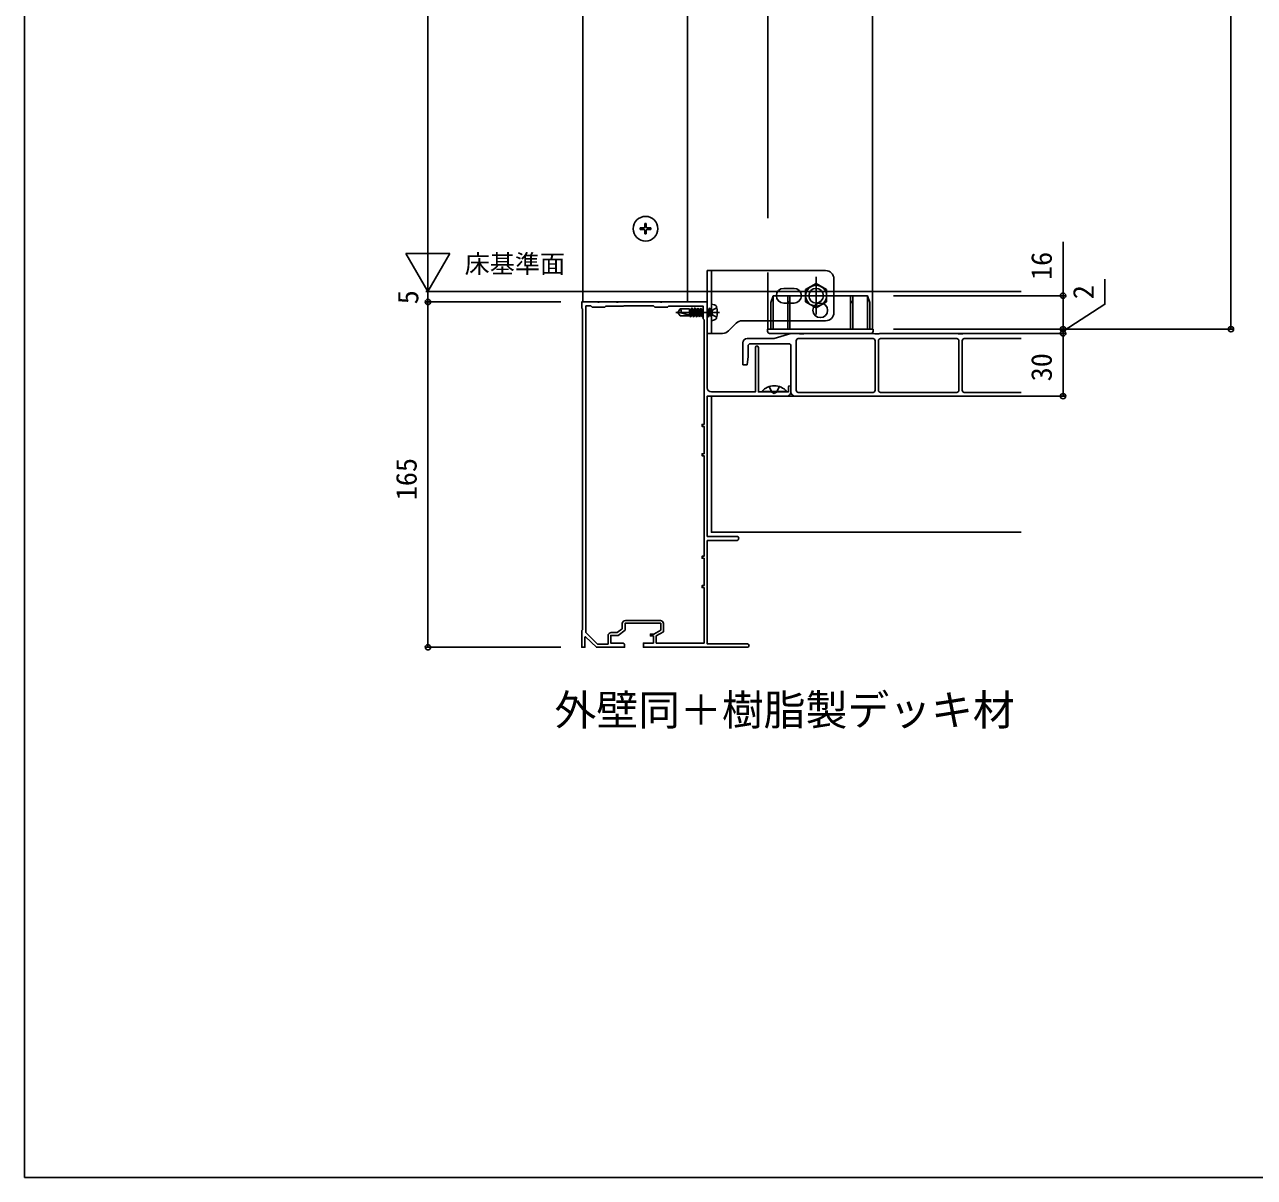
# Model space of a CAD drawing. Units: millimetres, scale not verified. Extents: x -990 to 990, y -1600 to 1602.
# Drawn here: x -990 to -402, y -1600 to -1049 of the extents above; entities that cross this region are included whole.
import ezdxf
from ezdxf.enums import TextEntityAlignment as Align

# ---------------------------------------------------------------- set-up
doc = ezdxf.new("R2010")
doc.units = ezdxf.units.MM
doc.header["$LTSCALE"] = 8
for name, color, linetype in [('0-1_USER1', 3, 'Continuous'), ('0-2_YKK_11', 7, 'Continuous'), ('0-3_YKK_12', 2, 'Continuous'), ('0-4_YKK_13', 4, 'Continuous'), ('0-5_YKK_D', 6, 'Continuous'), ('0-6_YKK_ZWAK', 7, 'Continuous')]:
    doc.layers.add(name, color=color, linetype=linetype)
doc.styles.add('ＭＳ ゴシック', font='')
doc.styles.get('ＭＳ ゴシック').set_extended_font_data('MS Gothic')

msp = doc.modelspace()

# ---------------------------------------------------------------- linework, layer by layer
at = {"layer": '0-2_YKK_11'}
for p, q in [((-721.888, -1183.487), (-721.888, -1339.56)), ((-623.788, -1224.687), (-623.788, -1222.287)), ((-702.888, -1333.887), (-686.188, -1333.887))]:
    msp.add_line(p, q, dxfattribs=at)
for points in [[(-663.788, -1222.687), (-663.788, -1181.687), (-685.329, -1181.687), (-685.513, -1181.807), (-686.063, -1181.807), (-686.246, -1181.687), (-706.329, -1181.687), (-706.513, -1181.807), (-707.063, -1181.807), (-707.246, -1181.687), (-715.329, -1181.687), (-715.513, -1181.807), (-716.063, -1181.807), (-716.246, -1181.687), (-723.788, -1181.687), (-723.788, -1184.687), (-723.488, -1184.987)], [(-723.488, -1184.987), (-723.488, -1338.387), (-723.788, -1338.687), (-723.788, -1346.687), (-722.288, -1346.687), (-722.288, -1341.788), (-721.919, -1341.634), (-716.788, -1346.687), (-703.288, -1346.687), (-703.288, -1345.687)], [(-721.888, -1183.487), (-721.888, -1339.56), (-716.173, -1345.187), (-711.188, -1345.187), (-711.188, -1341.187)], [(-684.688, -1335.387), (-684.688, -1339.242), (-688.188, -1341.242), (-688.188, -1344.687), (-665.288, -1344.687), (-665.288, -1318.187), (-666.288, -1318.187), (-666.288, -1317.187), (-665.288, -1317.187), (-665.288, -1304.187), (-666.288, -1304.187), (-666.288, -1303.187), (-665.288, -1303.187), (-665.288, -1255.187), (-666.288, -1255.187), (-666.288, -1254.187), (-665.288, -1254.187), (-665.288, -1241.187), (-666.288, -1241.187), (-666.288, -1240.187), (-665.288, -1240.187), (-665.288, -1190.187), (-665.788, -1189.687), (-665.788, -1183.687), (-682.288, -1183.687), (-682.788, -1184.187), (-688.788, -1184.187), (-689.488, -1183.487), (-703.588, -1183.487), (-703.788, -1183.687), (-712.288, -1183.687), (-712.788, -1184.187), (-718.788, -1184.187), (-719.488, -1183.487), (-721.888, -1183.487)], [(-640.788, -1203.387), (-640.788, -1224.687), (-661.788, -1224.687)], [(-624.988, -1222.287), (-624.988, -1224.687), (-631.329, -1224.687), (-631.513, -1224.807), (-632.063, -1224.807), (-632.246, -1224.687), (-639.388, -1224.687), (-639.388, -1203.387)], [(-649.788, -1293.687), (-663.788, -1293.687), (-663.788, -1248.146), (-663.908, -1247.962), (-663.908, -1247.412), (-663.788, -1247.229), (-663.788, -1226.687), (-625.788, -1226.687)], [(-644.588, -1345.087), (-663.788, -1345.087), (-663.788, -1311.146), (-663.908, -1310.962), (-663.908, -1310.412), (-663.788, -1310.229), (-663.788, -1295.687), (-649.788, -1295.687)], [(-704.288, -1344.687), (-709.888, -1344.687), (-709.888, -1340.987), (-706.388, -1340.987), (-703.088, -1338.487), (-703.088, -1335.187), (-685.988, -1335.187), (-685.988, -1338.487), (-689.313, -1340.387), (-690.988, -1340.387), (-690.988, -1341.287), (-689.488, -1341.287), (-689.488, -1344.687), (-694.288, -1344.687), (-694.288, -1346.687), (-668.246, -1346.687), (-668.063, -1346.567), (-667.513, -1346.567), (-667.329, -1346.687), (-651.246, -1346.687), (-651.063, -1346.567), (-650.513, -1346.567), (-650.329, -1346.687), (-644.588, -1346.687)], [(-709.688, -1339.687), (-706.825, -1339.687), (-704.388, -1337.841), (-704.388, -1335.387)]]:
    msp.add_lwpolyline(points, dxfattribs=at)
for centre, radius, start, end in [((-640.088, -1203.387), 0.7, 90.00001, 179.99999), ((-640.088, -1203.387), 0.7, 0.00001, 89.99999), ((-624.388, -1222.287), 0.6, 90.00001, 179.99999), ((-624.388, -1222.287), 0.6, 0.00001, 89.99999), ((-661.788, -1222.687), 2, 180.00001, 269.99999), ((-625.788, -1224.687), 2, 270.00001, 359.99999), ((-649.788, -1294.687), 1, 0.00001, 89.99999), ((-649.788, -1294.687), 1, 270.00001, 359.99999), ((-702.888, -1335.387), 1.5, 90.00001, 179.99999), ((-686.188, -1335.387), 1.5, 0.00001, 89.99999), ((-709.688, -1341.187), 1.5, 90.00001, 179.99999), ((-704.288, -1345.687), 1, 0.00001, 89.99999), ((-644.588, -1345.887), 0.8, 0.00001, 89.99999), ((-644.588, -1345.887), 0.8, 270.00001, 359.99999)]:
    msp.add_arc(centre, radius, start, end, dxfattribs=at)
at = {"layer": '0-3_YKK_12'}
for p, q in [((-584.787, -1194.687), (-584.787, -617.687)), ((-634.787, -1141.687), (-634.787, -649.687)), ((-634.787, -1194.687), (-634.787, -1167.687)), ((-735.594, -1176.687), (-513.788, -1176.687)), ((-661.788, -1226.687), (-513.788, -1226.687))]:
    msp.add_line(p, q, dxfattribs=at)
for points in [[(-682.538, -649.687), (-673.288, -649.687), (-673.288, -1181.687), (-723.288, -1181.687), (-723.288, -649.687)], [(-513.788, -1291.687), (-661.788, -1291.687), (-661.788, -1226.687)]]:
    msp.add_lwpolyline(points, dxfattribs=at)
at = {"layer": '0-4_YKK_13'}
for p, q in [((-693.638, -1144.187), (-692.938, -1144.187)), ((-693.638, -1144.187), (-693.638, -1145.837)), ((-692.938, -1144.187), (-692.938, -1145.837)), ((-695.788, -1146.337), (-695.788, -1147.037)), ((-695.788, -1146.337), (-694.138, -1146.337)), ((-695.788, -1147.037), (-694.138, -1147.037)), ((-693.638, -1147.537), (-693.638, -1149.187)), ((-693.638, -1149.187), (-692.938, -1149.187)), ((-692.938, -1147.537), (-692.938, -1149.187)), ((-692.438, -1146.337), (-690.788, -1146.337)), ((-692.438, -1147.037), (-690.788, -1147.037)), ((-690.788, -1146.337), (-690.788, -1147.037)), ((-663.788, -1166.687), (-607.288, -1166.687)), ((-663.788, -1166.687), (-663.788, -1196.687)), ((-661.788, -1196.687), (-661.788, -1166.687)), ((-627.288, -1175.187), (-624.788, -1175.187)), ((-622.288, -1175.187), (-624.788, -1175.187)), ((-611.787, -1187.687), (-611.787, -1169.687)), ((-603.288, -1186.687), (-603.288, -1170.687)), ((-633.487, -1181.984), (-632.287, -1178.687)), ((-632.287, -1178.687), (-632.287, -1194.687)), ((-625.287, -1178.687), (-625.287, -1194.687)), ((-624.287, -1178.687), (-624.287, -1194.687)), ((-620.787, -1178.687), (-602.787, -1178.687)), ((-595.287, -1178.687), (-595.287, -1194.687)), ((-594.287, -1178.687), (-594.287, -1194.687)), ((-586.087, -1181.984), (-587.287, -1178.687)), ((-657.988, -1186.687), (-678.788, -1186.687)), ((-677.788, -1186.687), (-676.725, -1184.987)), ((-677.788, -1186.687), (-676.725, -1188.387)), ((-677.561, -1186.591), (-672.288, -1188.004)), ((-672.288, -1184.987), (-676.725, -1184.987)), ((-672.288, -1188.387), (-672.288, -1184.987)), ((-672.088, -1185.212), (-672.288, -1184.987)), ((-671.658, -1188.787), (-672.288, -1185.442)), ((-671.758, -1188.787), (-672.288, -1185.973)), ((-672.088, -1185.212), (-671.509, -1185.212)), ((-671.297, -1188.162), (-672.088, -1185.212)), ((-671.509, -1185.212), (-670.719, -1188.162)), ((-670.358, -1188.787), (-671.149, -1184.587)), ((-670.258, -1188.787), (-671.049, -1184.587)), ((-670.688, -1185.212), (-671.049, -1184.587)), ((-669.897, -1188.162), (-670.688, -1185.212)), ((-670.688, -1185.212), (-670.109, -1185.212)), ((-670.109, -1185.212), (-669.319, -1188.162)), ((-668.958, -1188.787), (-669.749, -1184.587)), ((-668.858, -1188.787), (-669.649, -1184.587)), ((-669.288, -1185.212), (-669.649, -1184.587)), ((-668.497, -1188.162), (-669.288, -1185.212)), ((-669.288, -1185.212), (-668.709, -1185.212)), ((-668.709, -1185.212), (-668.349, -1184.587)), ((-668.709, -1185.212), (-667.919, -1188.162)), ((-667.558, -1188.787), (-668.349, -1184.587)), ((-668.349, -1184.587), (-668.249, -1184.587)), ((-667.458, -1188.787), (-668.249, -1184.587)), ((-667.888, -1185.212), (-668.249, -1184.587)), ((-667.097, -1188.162), (-667.888, -1185.212)), ((-667.888, -1185.212), (-667.309, -1185.212)), ((-667.309, -1185.212), (-666.949, -1184.587)), ((-667.309, -1185.212), (-666.519, -1188.162)), ((-666.158, -1188.787), (-666.949, -1184.587)), ((-666.949, -1184.587), (-666.849, -1184.587)), ((-666.058, -1188.787), (-666.849, -1184.587)), ((-666.488, -1185.212), (-666.849, -1184.587)), ((-665.788, -1187.825), (-666.488, -1185.212)), ((-666.488, -1185.212), (-665.909, -1185.212)), ((-665.909, -1185.212), (-665.788, -1185.001)), ((-665.909, -1185.212), (-665.788, -1185.667)), ((-663.258, -1188.787), (-663.788, -1185.974)), ((-663.358, -1188.787), (-663.788, -1186.505)), ((-663.688, -1185.212), (-663.109, -1185.212)), ((-663.109, -1185.212), (-662.749, -1184.587)), ((-663.109, -1185.212), (-662.319, -1188.162)), ((-662.749, -1184.587), (-662.649, -1184.587)), ((-662.288, -1187.036), (-662.749, -1184.587)), ((-662.288, -1185.212), (-662.649, -1184.587)), ((-662.288, -1186.505), (-662.649, -1184.587)), ((-662.188, -1184.987), (-662.288, -1184.987)), ((-662.288, -1188.387), (-662.288, -1184.987)), ((-661.152, -1185.429), (-661.821, -1186.687)), ((-660.308, -1183.084), (-661.788, -1182.687)), ((-661.788, -1182.687), (-661.788, -1190.687)), ((-659.221, -1184.487), (-661.152, -1185.429)), ((-633.487, -1181.984), (-633.487, -1194.687)), ((-624.788, -1182.187), (-627.288, -1182.187)), ((-624.788, -1182.187), (-622.288, -1182.187)), ((-586.087, -1181.984), (-586.087, -1194.687)), ((-672.288, -1188.387), (-676.725, -1188.387)), ((-672.288, -1187.533), (-672.119, -1188.162)), ((-672.288, -1188.162), (-672.119, -1188.162)), ((-672.119, -1188.162), (-671.758, -1188.787)), ((-671.758, -1188.787), (-671.658, -1188.787)), ((-671.297, -1188.162), (-671.658, -1188.787)), ((-671.297, -1188.162), (-670.719, -1188.162)), ((-670.719, -1188.162), (-670.358, -1188.787)), ((-670.358, -1188.787), (-670.258, -1188.787)), ((-669.897, -1188.162), (-670.258, -1188.787)), ((-669.897, -1188.162), (-667.919, -1188.162)), ((-669.319, -1188.162), (-668.958, -1188.787)), ((-668.958, -1188.787), (-668.858, -1188.787)), ((-668.497, -1188.162), (-668.858, -1188.787)), ((-667.097, -1188.162), (-667.458, -1188.787)), ((-667.097, -1188.162), (-666.519, -1188.162)), ((-666.519, -1188.162), (-666.158, -1188.787)), ((-666.158, -1188.787), (-666.058, -1188.787)), ((-665.788, -1188.319), (-666.058, -1188.787)), ((-663.788, -1187.906), (-663.719, -1188.162)), ((-663.788, -1188.162), (-663.719, -1188.162)), ((-662.897, -1188.162), (-663.258, -1188.787)), ((-662.897, -1188.162), (-662.288, -1188.162)), ((-662.188, -1188.387), (-662.288, -1188.387)), ((-660.308, -1190.291), (-661.788, -1190.687)), ((-649.959, -1191.859), (-653.616, -1195.516)), ((-647.131, -1190.687), (-607.288, -1190.687)), ((-663.788, -1196.687), (-656.445, -1196.687)), ((-634.987, -1194.687), (-634.987, -1195.687)), ((-584.587, -1194.687), (-634.987, -1194.687)), ((-633.987, -1196.687), (-585.587, -1196.687)), ((-623.788, -1196.687), (-631.788, -1199.187)), ((-623.788, -1196.687), (-620.288, -1196.687)), ((-620.288, -1196.687), (-619.788, -1196.987)), ((-619.788, -1196.987), (-617.788, -1196.987)), ((-617.788, -1196.987), (-617.288, -1196.687)), ((-617.288, -1196.687), (-584.288, -1196.687)), ((-584.587, -1194.687), (-584.587, -1195.687)), ((-584.288, -1196.687), (-583.788, -1196.987)), ((-583.788, -1196.987), (-581.788, -1196.987)), ((-646.788, -1211.687), (-646.788, -1201.187)), ((-644.788, -1199.187), (-631.788, -1199.187)), ((-644.288, -1207.687), (-644.288, -1202.687)), ((-643.288, -1201.687), (-624.788, -1201.687)), ((-623.788, -1202.687), (-623.788, -1224.687)), ((-621.288, -1200.187), (-621.288, -1223.887)), ((-620.288, -1199.187), (-584.588, -1199.187)), ((-583.588, -1200.187), (-583.588, -1223.887)), ((-581.988, -1223.887), (-581.988, -1200.187)), ((-580.988, -1199.187), (-544.588, -1199.187)), ((-543.588, -1200.187), (-543.588, -1223.887)), ((-541.988, -1223.887), (-541.988, -1200.187)), ((-540.988, -1199.187), (-513.788, -1199.187)), ((-644.788, -1211.687), (-644.288, -1207.687)), ((-646.788, -1211.687), (-644.788, -1211.687)), ((-634.288, -1222.105), (-632.933, -1224.822)), ((-629.288, -1222.105), (-630.643, -1224.822)), ((-637.688, -1224.44), (-637.688, -1224.687)), ((-625.888, -1224.44), (-637.688, -1224.44)), ((-637.688, -1224.687), (-625.888, -1224.687)), ((-631.788, -1225.431), (-632.933, -1224.822)), ((-631.788, -1225.431), (-630.643, -1224.822)), ((-625.888, -1224.44), (-625.888, -1224.687)), ((-513.788, -1226.687), (-621.788, -1226.687)), ((-584.588, -1224.887), (-620.288, -1224.887)), ((-544.588, -1224.887), (-580.988, -1224.887)), ((-513.788, -1224.887), (-540.988, -1224.887))]:
    msp.add_line(p, q, dxfattribs=at)
msp.add_lwpolyline([(-611.787, -1184.461), (-616.787, -1181.574), (-616.787, -1175.801), (-611.787, -1172.914), (-606.787, -1175.801), (-606.787, -1181.574)], close=True, dxfattribs=at)
for points in [[(-632.287, -1178.687), (-587.287, -1178.687), (-587.287, -1194.687)], [(-671.509, -1185.212), (-671.149, -1184.587), (-671.049, -1184.587)], [(-670.109, -1185.212), (-669.749, -1184.587), (-669.649, -1184.587)], [(-662.897, -1188.162), (-663.688, -1185.212), (-663.788, -1185.039)], [(-659.221, -1188.887), (-661.152, -1187.946), (-661.821, -1186.687)], [(-667.919, -1188.162), (-667.558, -1188.787), (-667.458, -1188.787)], [(-663.719, -1188.162), (-663.358, -1188.787), (-663.258, -1188.787)], [(-581.788, -1196.987), (-581.288, -1196.687), (-544.288, -1196.687), (-543.788, -1196.987), (-541.788, -1196.987), (-541.288, -1196.687), (-513.788, -1196.687)]]:
    msp.add_lwpolyline(points, dxfattribs=at)
for centre, radius in [((-693.288, -1146.687), 5.9), ((-611.787, -1178.687), 5), ((-611.787, -1178.687), 3.5), ((-609.787, -1185.687), 3.5)]:
    msp.add_circle(centre, radius, dxfattribs=at)
for centre, radius, start, end in [((-694.138, -1145.837), 0.5, 270, 0), ((-692.438, -1145.837), 0.5, 180, 270), ((-694.138, -1147.537), 0.5, 0, 90), ((-692.438, -1147.537), 0.5, 90, 180), ((-607.288, -1170.687), 4, 0, 90), ((-627.288, -1178.687), 3.5, 90, 270), ((-622.288, -1178.687), 3.5, 270, 90), ((-677.613, -1186.784), 0.2, 75, 148), ((-678.695, -1186.527), 2.5, 350.31336, 38.01351), ((-662.188, -1184.587), 0.4, 270, 0), ((-660.671, -1184.436), 1.4, 14.32332, 75), ((-669.488, -1186.687), 10.5, 345.67668, 14.32332), ((-607.288, -1186.687), 4, 270, 0), ((-662.188, -1188.787), 0.4, 0, 90), ((-660.671, -1188.939), 1.4, 285, 345.67668), ((-647.131, -1194.687), 4, 90, 134.99992), ((-656.445, -1192.687), 4, 270, 314.99992), ((-633.987, -1195.687), 1, 180, 270), ((-585.587, -1195.687), 1, 270, 0), ((-644.788, -1201.187), 2, 90, 180), ((-643.288, -1202.687), 1, 90, 180), ((-624.788, -1202.687), 1, 0, 90), ((-620.288, -1200.187), 1, 90, 180), ((-584.588, -1200.187), 1, 0, 90), ((-580.988, -1200.187), 1, 90, 180), ((-544.588, -1200.187), 1, 0, 90), ((-540.988, -1200.187), 1, 90, 180), ((-631.788, -1229.387), 7.7, 39.98312, 140.01688), ((-621.788, -1224.687), 2, 180, 270), ((-620.288, -1223.887), 1, 180, 270), ((-584.588, -1223.887), 1, 270, 0), ((-580.988, -1223.887), 1, 180, 270), ((-544.588, -1223.887), 1, 270, 0), ((-540.988, -1223.887), 1, 180, 270)]:
    msp.add_arc(centre, radius, start, end, dxfattribs=at)
for centre, major_axis, start_param, end_param in [((-624.787, -1180.604), (0, -1.38), 4.712389, 7.8539816), ((-594.787, -1180.604), (0, 1.38), 1.5707963, 4.712389)]:
    msp.add_ellipse(centre, major_axis=major_axis, ratio=0.362319, start_param=start_param, end_param=end_param, dxfattribs=at)
at = {"layer": '0-5_YKK_D'}
for p, q in [((-413.551, -1194.687), (-413.551, -617.687)), ((-797.288, -1155.687), (-797.288, -630.687)), ((-797.288, -1176.687), (-797.288, -1140.314)), ((-797.288, -1176.687), (-807.788, -1158.501)), ((-786.788, -1158.501), (-807.788, -1158.501)), ((-797.288, -1176.687), (-786.788, -1158.501)), ((-733.788, -1176.687), (-798.288, -1176.687)), ((-733.788, -1176.687), (-798.288, -1176.687)), ((-797.288, -1181.687), (-797.288, -1176.687)), ((-574.787, -1178.687), (-492.788, -1178.687)), ((-733.788, -1181.687), (-798.288, -1181.687)), ((-733.788, -1181.687), (-798.288, -1181.687)), ((-797.288, -1181.687), (-797.288, -1346.687)), ((-493.788, -1194.687), (-493.788, -1189.587)), ((-574.787, -1194.687), (-492.788, -1194.687)), ((-574.787, -1194.687), (-492.788, -1194.687)), ((-574.787, -1194.687), (-412.551, -1194.687)), ((-574.787, -1196.687), (-492.788, -1196.687)), ((-574.787, -1196.687), (-492.788, -1196.687)), ((-493.788, -1194.687), (-493.788, -1196.687)), ((-493.788, -1194.687), (-493.788, -1196.687)), ((-493.788, -1196.687), (-493.788, -1201.787)), ((-493.788, -1196.687), (-493.788, -1226.687)), ((-574.787, -1226.687), (-492.788, -1226.687)), ((-733.788, -1346.687), (-798.288, -1346.687))]:
    msp.add_line(p, q, dxfattribs=at)
for points in [[(-493.788, -1194.687), (-493.788, -1178.687), (-493.788, -1152.947)], [(-493.788, -1195.687), (-473.788, -1182.76), (-473.788, -1170.76)]]:
    msp.add_lwpolyline(points, dxfattribs=at)
for centre in [(-797.288, -1181.687), (-797.288, -1181.687), (-493.788, -1178.687), (-493.788, -1194.687), (-493.788, -1194.687), (-493.788, -1196.687), (-493.788, -1196.687), (-413.551, -1194.687), (-493.788, -1226.687), (-797.288, -1346.687)]:
    msp.add_circle(centre, 1.275, dxfattribs=at)
at = {"layer": '0-6_YKK_ZWAK'}
msp.add_lwpolyline([(990, -1600), (-990, -1600), (-990, 1520)], dxfattribs=at)

# ---------------------------------------------------------------- texts
at = {"layer": '0-1_USER1', "style": 'ＭＳ ゴシック'}
for s, height, p in [('床基準面', 8.798, (-779.716, -1170.538)), ('外壁同＋樹脂製デッキ材', 14.66, (-736.806, -1388.376))]:
    msp.add_text(s, height=height, dxfattribs=at).set_placement(p, align=Align.BOTTOM_LEFT)
at = {"layer": '0-5_YKK_D', "style": 'ＭＳ ゴシック'}
for s, p in [('16', (-496.188, -1171.187)), ('2', (-476.188, -1180.36)), ('5', (-798.888, -1182.787)), ('30', (-496.188, -1219.607)), ('165', (-799.688, -1276.427))]:
    msp.add_text(s, height=9.897, rotation=90, dxfattribs=at).set_placement(p, align=Align.BOTTOM_LEFT)

doc.saveas('drawing.dxf')
